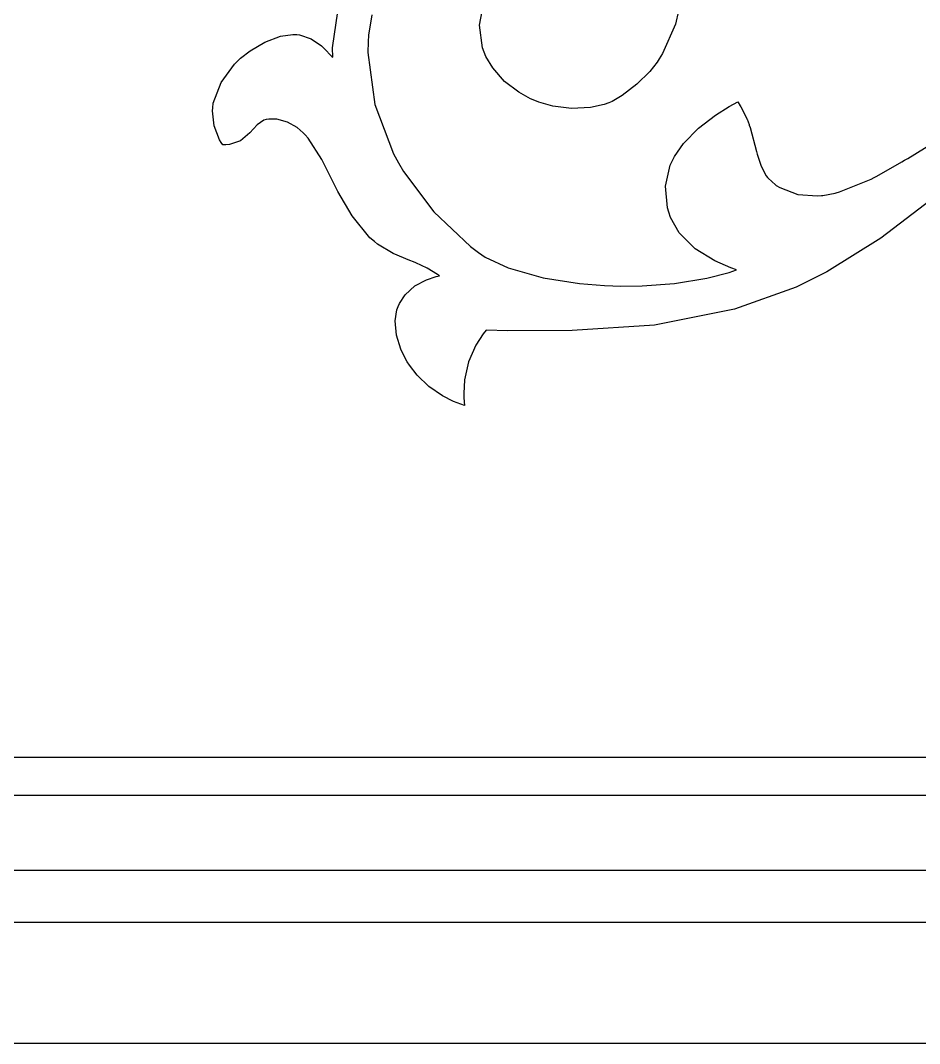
# Model space of a CAD drawing. Extents: x 0 to 1426, y 0 to 829.
# Drawn here: x 674.3 to 741.1, y 0 to 76 of the extents above; entities that cross this region are included whole.
import ezdxf

# ---------------------------------------------------------------- set-up
doc = ezdxf.new("R2010")
doc.units = 0
doc.layers.get('0').update_dxf_attribs({"linetype": 'CONTINUOUS'})

msp = doc.modelspace()

# ---------------------------------------------------------------- linework, layer by layer
at = {"color": 0}
for p, q in [((723.466, 78.0743), (722.944, 75.7495)), ((723.466, 78.0743), (722.944, 75.7495)), ((697.463, 73.9786), (697.981, 77.5173)), ((697.463, 73.9786), (697.981, 77.5173)), ((708.371, 75.6722), (708.685, 77.3479)), ((708.371, 75.6722), (708.685, 77.3479)), ((700.37, 76.4385), (700.119, 74.9282)), ((700.37, 76.4385), (700.119, 74.9282)), ((708.6, 73.9856), (708.371, 75.6722)), ((708.6, 73.9856), (708.371, 75.6722)), ((722.944, 75.7495), (721.97, 73.5665)), ((722.944, 75.7495), (721.97, 73.5665)), ((692.415, 74.4167), (693.596, 74.8496)), ((692.415, 74.4167), (693.596, 74.8496)), ((693.596, 74.8496), (694.496, 74.9847)), ((693.596, 74.8496), (694.496, 74.9847)), ((694.496, 74.9847), (694.792, 74.9653)), ((694.496, 74.9847), (694.792, 74.9653)), ((694.792, 74.9653), (694.997, 74.9529)), ((694.792, 74.9653), (694.997, 74.9529)), ((694.997, 74.9529), (695.872, 74.6622)), ((694.997, 74.9529), (695.872, 74.6622)), ((695.872, 74.6622), (696.627, 74.1218)), ((695.872, 74.6622), (696.627, 74.1218)), ((700.119, 74.9282), (700.098, 74.4209)), ((700.119, 74.9282), (700.098, 74.4209)), ((690.615, 73.2084), (691.325, 73.7676)), ((690.615, 73.2084), (691.325, 73.7676)), ((691.325, 73.7676), (692.415, 74.4167)), ((691.325, 73.7676), (692.415, 74.4167)), ((696.627, 74.1218), (696.771, 73.9828)), ((696.627, 74.1218), (696.771, 73.9828)), ((696.771, 73.9828), (696.824, 73.9316)), ((696.771, 73.9828), (696.824, 73.9316)), ((696.824, 73.9316), (697.403, 73.3474)), ((696.824, 73.9316), (697.403, 73.3474)), ((697.466, 73.291), (697.463, 73.9786)), ((697.466, 73.291), (697.463, 73.9786)), ((700.098, 74.4209), (700.07, 73.6314)), ((700.098, 74.4209), (700.07, 73.6314)), ((708.731, 73.6533), (708.6, 73.9856)), ((708.731, 73.6533), (708.6, 73.9856)), ((690.164, 72.7699), (690.4, 72.9989)), ((690.164, 72.7699), (690.4, 72.9989)), ((690.4, 72.9989), (690.615, 73.2084)), ((690.4, 72.9989), (690.615, 73.2084)), ((697.403, 73.3474), (697.466, 73.291)), ((697.403, 73.3474), (697.466, 73.291)), ((700.07, 73.6314), (700.606, 69.7727)), ((700.07, 73.6314), (700.606, 69.7727)), ((708.85, 73.3489), (708.731, 73.6533)), ((708.85, 73.3489), (708.731, 73.6533)), ((709.366, 72.4888), (708.85, 73.3489)), ((709.366, 72.4888), (708.85, 73.3489)), ((721.723, 73.1559), (721.575, 72.9107)), ((721.723, 73.1559), (721.575, 72.9107)), ((721.97, 73.5665), (721.723, 73.1559)), ((721.97, 73.5665), (721.723, 73.1559)), ((689.173, 71.4209), (690.164, 72.7699)), ((689.173, 71.4209), (690.164, 72.7699)), ((710.24, 71.4925), (709.366, 72.4888)), ((710.24, 71.4925), (709.366, 72.4888)), ((721.021, 72.2355), (720.055, 71.2791)), ((721.021, 72.2355), (720.055, 71.2791)), ((721.575, 72.9107), (721.021, 72.2355)), ((721.575, 72.9107), (721.021, 72.2355)), ((711.295, 70.6822), (710.24, 71.4925)), ((711.295, 70.6822), (710.24, 71.4925)), ((688.59, 69.8638), (689.173, 71.4209)), ((688.59, 69.8638), (689.173, 71.4209)), ((720.055, 71.2791), (718.986, 70.448)), ((720.055, 71.2791), (718.986, 70.448)), ((712.167, 70.1971), (711.295, 70.6822)), ((712.167, 70.1971), (711.295, 70.6822)), ((712.474, 70.0705), (712.167, 70.1971)), ((712.474, 70.0705), (712.167, 70.1971)), ((712.795, 69.9368), (712.474, 70.0705)), ((712.795, 69.9368), (712.474, 70.0705)), ((718.238, 70.0017), (717.973, 69.9022)), ((718.238, 70.0017), (717.973, 69.9022)), ((718.986, 70.448), (718.238, 70.0017)), ((718.986, 70.448), (718.238, 70.0017)), ((727.258, 69.8059), (727.565, 69.9795)), ((727.258, 69.8059), (727.565, 69.9795)), ((727.565, 69.9795), (727.756, 69.6793)), ((727.565, 69.9795), (727.756, 69.6793)), ((688.534, 69.3), (688.555, 69.529)), ((688.534, 69.3), (688.555, 69.529)), ((688.65, 68.1895), (688.534, 69.3)), ((688.65, 68.1895), (688.534, 69.3)), ((688.555, 69.529), (688.59, 69.8638)), ((688.555, 69.529), (688.59, 69.8638)), ((700.606, 69.7727), (701.975, 66.1211)), ((700.606, 69.7727), (701.975, 66.1211)), ((713.814, 69.6475), (712.795, 69.9368)), ((713.814, 69.6475), (712.795, 69.9368)), ((715.208, 69.4683), (713.814, 69.6475)), ((715.208, 69.4683), (713.814, 69.6475)), ((716.612, 69.5484), (715.208, 69.4683)), ((716.612, 69.5484), (715.208, 69.4683)), ((717.645, 69.7798), (716.612, 69.5484)), ((717.645, 69.7798), (716.612, 69.5484)), ((717.973, 69.9022), (717.645, 69.7798)), ((717.973, 69.9022), (717.645, 69.7798)), ((725.921, 68.9913), (726.916, 69.6158)), ((725.921, 68.9913), (726.916, 69.6158)), ((726.916, 69.6158), (727.258, 69.8059)), ((726.916, 69.6158), (727.258, 69.8059)), ((727.756, 69.6793), (727.805, 69.6034)), ((727.756, 69.6793), (727.805, 69.6034)), ((727.805, 69.6034), (728.211, 68.7945)), ((727.805, 69.6034), (728.211, 68.7945)), ((692.344, 68.611), (691.857, 68.272)), ((692.344, 68.611), (691.857, 68.272)), ((692.52, 68.6484), (692.344, 68.611)), ((692.52, 68.6484), (692.344, 68.611)), ((692.714, 68.6897), (692.52, 68.6484)), ((692.714, 68.6897), (692.52, 68.6484)), ((693.325, 68.6788), (692.714, 68.6897)), ((693.325, 68.6788), (692.714, 68.6897)), ((694.104, 68.4664), (693.325, 68.6788)), ((694.104, 68.4664), (693.325, 68.6788)), ((694.817, 68.0653), (694.104, 68.4664)), ((694.817, 68.0653), (694.104, 68.4664)), ((724.644, 68.0226), (725.921, 68.9913)), ((724.644, 68.0226), (725.921, 68.9913)), ((728.211, 68.7945), (728.246, 68.7105)), ((728.211, 68.7945), (728.246, 68.7105)), ((728.246, 68.7105), (728.26, 68.6731)), ((728.246, 68.7105), (728.26, 68.6731)), ((728.26, 68.6731), (728.401, 68.29)), ((728.26, 68.6731), (728.401, 68.29)), ((689.063, 67.1491), (688.65, 68.1895)), ((689.063, 67.1491), (688.65, 68.1895)), ((691.314, 67.6617), (690.626, 67.0789)), ((691.314, 67.6617), (690.626, 67.0789)), ((691.857, 68.272), (691.314, 67.6617)), ((691.857, 68.272), (691.314, 67.6617)), ((695.283, 67.6755), (694.817, 68.0653)), ((695.283, 67.6755), (694.817, 68.0653)), ((695.417, 67.5252), (695.283, 67.6755)), ((695.417, 67.5252), (695.283, 67.6755)), ((723.53, 66.886), (724.644, 68.0226)), ((723.53, 66.886), (724.644, 68.0226)), ((728.401, 68.29), (728.416, 68.2502)), ((728.401, 68.29), (728.416, 68.2502)), ((728.416, 68.2502), (728.476, 68.0738)), ((728.416, 68.2502), (728.476, 68.0738)), ((728.476, 68.0738), (728.959, 66.27)), ((728.476, 68.0738), (728.959, 66.27)), ((689.187, 66.9548), (689.063, 67.1491)), ((689.187, 66.9548), (689.063, 67.1491)), ((689.303, 66.7703), (689.187, 66.9548)), ((689.303, 66.7703), (689.187, 66.9548)), ((690.626, 67.0789), (689.8, 66.7949)), ((690.626, 67.0789), (689.8, 66.7949)), ((695.653, 67.262), (695.417, 67.5252)), ((695.653, 67.262), (695.417, 67.5252)), ((696.648, 65.6883), (695.653, 67.262)), ((696.648, 65.6883), (695.653, 67.262)), ((740.212, 65.7669), (742.675, 67.2881)), ((740.212, 65.7669), (742.675, 67.2881)), ((689.522, 66.7812), (689.303, 66.7703)), ((689.522, 66.7812), (689.303, 66.7703)), ((689.8, 66.7949), (689.522, 66.7812)), ((689.8, 66.7949), (689.522, 66.7812)), ((722.856, 65.9211), (723.53, 66.886)), ((722.856, 65.9211), (723.53, 66.886)), ((728.959, 66.27), (729.012, 66.0894)), ((728.959, 66.27), (729.012, 66.0894)), ((697.495, 64.0112), (696.648, 65.6883)), ((697.495, 64.0112), (696.648, 65.6883)), ((701.975, 66.1211), (702.363, 65.4346)), ((701.975, 66.1211), (702.363, 65.4346)), ((702.363, 65.4346), (702.726, 64.7859)), ((702.363, 65.4346), (702.726, 64.7859)), ((722.545, 65.2667), (722.69, 65.5712)), ((722.545, 65.2667), (722.69, 65.5712)), ((722.69, 65.5712), (722.856, 65.9211)), ((722.69, 65.5712), (722.856, 65.9211)), ((729.012, 66.0894), (729.054, 65.9405)), ((729.012, 66.0894), (729.054, 65.9405)), ((729.054, 65.9405), (729.312, 65.1866)), ((729.054, 65.9405), (729.312, 65.1866)), ((737.895, 64.455), (739.768, 65.5228)), ((737.895, 64.455), (739.768, 65.5228)), ((739.768, 65.5228), (739.958, 65.6262)), ((739.768, 65.5228), (739.958, 65.6262)), ((739.958, 65.6262), (740.212, 65.7669)), ((739.958, 65.6262), (740.212, 65.7669)), ((702.726, 64.7859), (704.981, 61.7968)), ((702.726, 64.7859), (704.981, 61.7968)), ((722.2, 63.7039), (722.545, 65.2667)), ((722.2, 63.7039), (722.545, 65.2667)), ((729.312, 65.1866), (729.678, 64.4839)), ((729.312, 65.1866), (729.678, 64.4839)), ((697.653, 63.6958), (697.495, 64.0112)), ((697.653, 63.6958), (697.495, 64.0112)), ((729.678, 64.4839), (729.774, 64.3587)), ((729.678, 64.4839), (729.774, 64.3587)), ((729.774, 64.3587), (729.82, 64.2994)), ((729.774, 64.3587), (729.82, 64.2994)), ((729.82, 64.2994), (730.363, 63.7977)), ((729.82, 64.2994), (730.363, 63.7977)), ((735.132, 63.2739), (737.482, 64.2359)), ((735.132, 63.2739), (737.482, 64.2359)), ((737.482, 64.2359), (737.704, 64.353)), ((737.482, 64.2359), (737.704, 64.353)), ((737.704, 64.353), (737.895, 64.455)), ((737.704, 64.353), (737.895, 64.455)), ((697.844, 63.318), (697.653, 63.6958)), ((697.844, 63.318), (697.653, 63.6958)), ((698.902, 61.4948), (697.844, 63.318)), ((698.902, 61.4948), (697.844, 63.318)), ((722.337, 62.1069), (722.2, 63.7039)), ((722.337, 62.1069), (722.2, 63.7039)), ((730.363, 63.7977), (730.426, 63.7575)), ((730.363, 63.7977), (730.426, 63.7575)), ((730.426, 63.7575), (730.684, 63.5963)), ((730.426, 63.7575), (730.684, 63.5963)), ((730.684, 63.5963), (732.039, 63.0961)), ((730.684, 63.5963), (732.039, 63.0961)), ((732.039, 63.0961), (733.481, 62.9789)), ((732.039, 63.0961), (733.481, 62.9789)), ((733.877, 63.0192), (734.797, 63.1871)), ((733.877, 63.0192), (734.797, 63.1871)), ((734.797, 63.1871), (734.889, 63.2107)), ((734.797, 63.1871), (734.889, 63.2107)), ((734.889, 63.2107), (735.132, 63.2739)), ((734.889, 63.2107), (735.132, 63.2739)), ((733.481, 62.9789), (733.785, 63.0093)), ((733.481, 62.9789), (733.785, 63.0093)), ((733.785, 63.0093), (733.877, 63.0192)), ((733.785, 63.0093), (733.877, 63.0192)), ((741.962, 62.7063), (738.191, 59.847)), ((741.962, 62.7063), (738.191, 59.847)), ((704.981, 61.7968), (707.704, 59.2282)), ((704.981, 61.7968), (707.704, 59.2282)), ((722.436, 61.783), (722.337, 62.1069)), ((722.436, 61.783), (722.337, 62.1069)), ((722.559, 61.3791), (722.436, 61.783)), ((722.559, 61.3791), (722.436, 61.783)), ((700.236, 59.8703), (698.902, 61.4948)), ((700.236, 59.8703), (698.902, 61.4948)), ((723.209, 60.2492), (722.559, 61.3791)), ((723.209, 60.2492), (722.559, 61.3791)), ((724.397, 59.0557), (723.209, 60.2492)), ((724.397, 59.0557), (723.209, 60.2492)), ((700.564, 59.5905), (700.236, 59.8703)), ((700.564, 59.5905), (700.236, 59.8703)), ((700.786, 59.4004), (700.564, 59.5905)), ((700.786, 59.4004), (700.564, 59.5905)), ((701.95, 58.7015), (700.786, 59.4004)), ((701.95, 58.7015), (700.786, 59.4004)), ((738.191, 59.847), (734.191, 57.3334)), ((738.191, 59.847), (734.191, 57.3334)), ((703.199, 58.1766), (701.95, 58.7015)), ((703.199, 58.1766), (701.95, 58.7015)), ((707.704, 59.2282), (708.304, 58.7887)), ((707.704, 59.2282), (708.304, 58.7887)), ((708.304, 58.7887), (708.798, 58.4288)), ((708.304, 58.7887), (708.798, 58.4288)), ((725.861, 58.1561), (724.397, 59.0557)), ((725.861, 58.1561), (724.397, 59.0557)), ((703.467, 58.0718), (703.199, 58.1766)), ((703.467, 58.0718), (703.199, 58.1766)), ((703.647, 58.0016), (703.467, 58.0718)), ((703.647, 58.0016), (703.467, 58.0718)), ((704.494, 57.6213), (703.647, 58.0016)), ((704.494, 57.6213), (703.647, 58.0016)), ((708.798, 58.4288), (710.494, 57.6407)), ((708.798, 58.4288), (710.494, 57.6407)), ((727.054, 57.6351), (725.861, 58.1561)), ((727.054, 57.6351), (725.861, 58.1561)), ((705.263, 57.1528), (704.494, 57.6213)), ((705.263, 57.1528), (704.494, 57.6213)), ((705.16, 56.9874), (705.407, 57.0371)), ((705.16, 56.9874), (705.407, 57.0371)), ((705.407, 57.0371), (705.263, 57.1528)), ((705.407, 57.0371), (705.263, 57.1528)), ((710.494, 57.6407), (713.098, 56.8925)), ((710.494, 57.6407), (713.098, 56.8925)), ((725.262, 56.8593), (726.93, 57.2904)), ((725.262, 56.8593), (726.93, 57.2904)), ((726.93, 57.2904), (727.463, 57.4947)), ((726.93, 57.2904), (727.463, 57.4947)), ((727.463, 57.4947), (727.054, 57.6351)), ((727.463, 57.4947), (727.054, 57.6351)), ((734.191, 57.3334), (733.337, 56.9087)), ((734.191, 57.3334), (733.337, 56.9087)), ((702.839, 55.6436), (703.562, 56.3026)), ((702.839, 55.6436), (703.562, 56.3026)), ((703.562, 56.3026), (704.437, 56.7574)), ((703.562, 56.3026), (704.437, 56.7574)), ((704.437, 56.7574), (705.16, 56.9874)), ((704.437, 56.7574), (705.16, 56.9874)), ((713.098, 56.8925), (715.8, 56.4691)), ((713.098, 56.8925), (715.8, 56.4691)), ((715.8, 56.4691), (717.659, 56.3178)), ((715.8, 56.4691), (717.659, 56.3178)), ((717.659, 56.3178), (718.28, 56.2998)), ((717.659, 56.3178), (718.28, 56.2998)), ((718.28, 56.2998), (718.827, 56.2846)), ((718.28, 56.2998), (718.827, 56.2846)), ((718.827, 56.2846), (720.467, 56.3079)), ((718.827, 56.2846), (720.467, 56.3079)), ((720.467, 56.3079), (722.859, 56.479)), ((720.467, 56.3079), (722.859, 56.479)), ((722.859, 56.479), (725.262, 56.8593)), ((722.859, 56.479), (725.262, 56.8593)), ((733.337, 56.9087), (731.901, 56.195)), ((733.337, 56.9087), (731.901, 56.195)), ((702.419, 54.9906), (702.839, 55.6436)), ((702.419, 54.9906), (702.839, 55.6436)), ((731.901, 56.195), (727.333, 54.5744)), ((731.901, 56.195), (727.333, 54.5744)), ((702.239, 54.507), (702.331, 54.7536)), ((702.239, 54.507), (702.331, 54.7536)), ((702.331, 54.7536), (702.419, 54.9906)), ((702.331, 54.7536), (702.419, 54.9906)), ((702.116, 53.7048), (702.239, 54.507)), ((702.116, 53.7048), (702.239, 54.507)), ((727.333, 54.5744), (721.367, 53.3809)), ((727.333, 54.5744), (721.367, 53.3809)), ((702.201, 52.6369), (702.116, 53.7048)), ((702.201, 52.6369), (702.116, 53.7048)), ((721.367, 53.3809), (715.271, 52.9745)), ((721.367, 53.3809), (715.271, 52.9745)), ((702.518, 51.6019), (702.201, 52.6369)), ((702.518, 51.6019), (702.201, 52.6369)), ((708.649, 52.7417), (708.099, 51.8873)), ((708.649, 52.7417), (708.099, 51.8873)), ((708.868, 52.9953), (708.649, 52.7417)), ((708.868, 52.9953), (708.649, 52.7417)), ((710.47, 52.9678), (708.868, 52.9953)), ((710.47, 52.9678), (708.868, 52.9953)), ((715.271, 52.9745), (710.47, 52.9678)), ((715.271, 52.9745), (710.47, 52.9678)), ((708.099, 51.8873), (707.563, 50.6469)), ((708.099, 51.8873), (707.563, 50.6469)), ((702.867, 50.8773), (702.518, 51.6019)), ((702.867, 50.8773), (702.518, 51.6019)), ((703.009, 50.6497), (702.867, 50.8773)), ((703.009, 50.6497), (702.867, 50.8773)), ((703.167, 50.3936), (703.009, 50.6497)), ((703.167, 50.3936), (703.009, 50.6497)), ((703.732, 49.6729), (703.167, 50.3936)), ((703.732, 49.6729), (703.167, 50.3936)), ((707.563, 50.6469), (707.263, 49.3254)), ((707.563, 50.6469), (707.263, 49.3254)), ((704.61, 48.8184), (703.732, 49.6729)), ((704.61, 48.8184), (703.732, 49.6729)), ((705.616, 48.1171), (704.61, 48.8184)), ((705.616, 48.1171), (704.61, 48.8184)), ((707.263, 49.3254), (707.2, 48.3126)), ((707.263, 49.3254), (707.2, 48.3126)), ((706.434, 47.7051), (705.616, 48.1171)), ((706.434, 47.7051), (705.616, 48.1171)), ((707.2, 48.3126), (707.221, 47.9778)), ((707.2, 48.3126), (707.221, 47.9778)), ((707.221, 47.9778), (707.256, 47.4073)), ((707.221, 47.9778), (707.256, 47.4073)), ((706.72, 47.6017), (706.434, 47.7051)), ((706.72, 47.6017), (706.434, 47.7051)), ((707.256, 47.4073), (706.72, 47.6017)), ((707.256, 47.4073), (706.72, 47.6017)), ((605.656, 21.2755), (956.236, 21.2755)), ((605.656, 21.2755), (956.236, 21.2755)), ((956.236, 18.4423), (605.656, 18.4423)), ((956.236, 18.4423), (605.656, 18.4423)), ((603.377, 12.8764), (958.515, 12.8764)), ((603.377, 12.8764), (958.515, 12.8764)), ((962.402, 8.9903), (599.489, 8.9903)), ((962.402, 8.9903), (599.489, 8.9903))]:
    msp.add_line(p, q, dxfattribs=at)
at = {"color": 21}
msp.add_line((1014.19, 0), (547.695, 0), dxfattribs=at)

doc.saveas('drawing.dxf')
